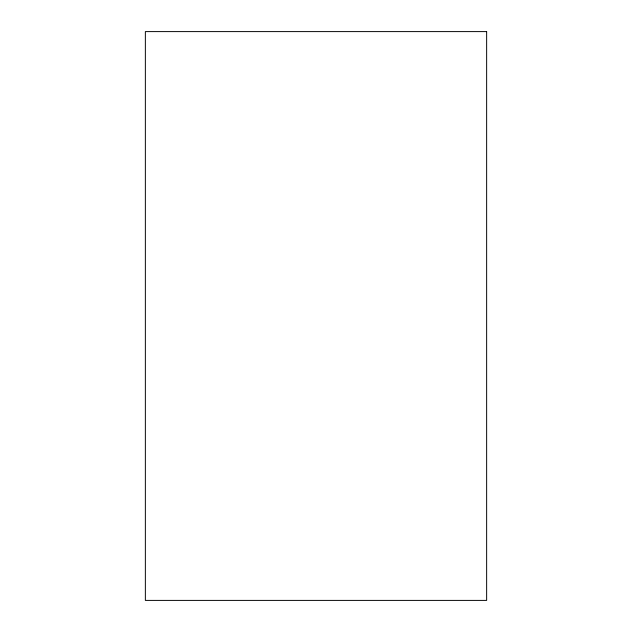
<?xml version="1.0" encoding="UTF-8"?>
<svg xmlns="http://www.w3.org/2000/svg" width="632" height="632" viewBox="0 0 632 632"><rect width="100%" height="100%" fill="white"/><g stroke="black" fill="none" stroke-linecap="round" stroke-linejoin="round"><path stroke-width="0.95" d="M486.64 31.6L145.36 31.6L145.36 600.4L486.64 600.4L486.64 31.6"/></g></svg>
